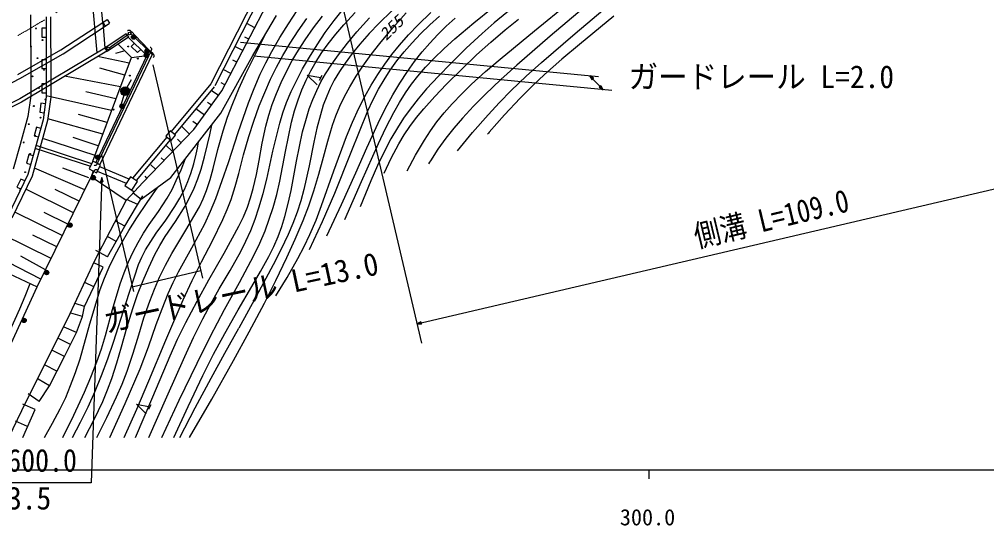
# Model space of a CAD drawing. Units: millimetres, scale not verified. Extents: x 40000 to 680000, y 20000 to 380000.
# Drawn here: x 297078 to 406044, y 198715 to 255720 of the extents above; entities that cross this region are included whole.
import ezdxf
from ezdxf.enums import TextEntityAlignment as Align

# ---------------------------------------------------------------- set-up
doc = ezdxf.new("R2010")
doc.units = ezdxf.units.MM
doc.header["$LTSCALE"] = 1000
doc.linetypes.add('CHAIN', pattern=[18.5, 12, -1.5, 3.5, -1.5])
for name, color, linetype, lineweight in [('M-BGD', 7, 'Continuous', 25), ('M-BMK', 2, 'CHAIN', 13), ('M-STR-STR1', 1, 'Continuous', 25), ('M-TTL-BAND', 7, 'Continuous', 25)]:
    doc.layers.add(name, color=color, linetype=linetype, lineweight=lineweight)
doc.styles.add('ＭＳ ゴシック', font='')
doc.styles.add('ＭＳ 明朝', font='')
doc.styles.get('ＭＳ ゴシック').set_extended_font_data('MS Gothic')
doc.styles.get('ＭＳ 明朝').set_extended_font_data('MS Mincho')

# ---------------------------------------------------------------- blocks, each defined once
blk = doc.blocks.new('BUHIN59')
at = {"color": 7, "linetype": 'Continuous', "lineweight": 25}
blk.add_line((361, -669), (934, -492), dxfattribs=at)
blk.add_lwpolyline([(-216, -848), (-222, 716), (658, -577)], dxfattribs=at)
blk = doc.blocks.new('BUHIN97')
at = {"color": 7, "linetype": 'Continuous', "lineweight": 25}
blk.add_circle((0, 0), 149, dxfattribs=at)
blk = doc.blocks.new('BUHIN101')
at = {"color": 7, "linetype": 'Continuous', "lineweight": 25}
for radius in [249, 220, 191, 161, 132, 97.5, 67.5, 38.8, 7.5]:
    blk.add_circle((80, -235), radius, dxfattribs=at)
blk = doc.blocks.new('BUHIN104')
at = {"color": 7, "linetype": 'Continuous', "lineweight": 25}
for radius in [249, 220, 191, 161, 132, 97.5, 67.5, 38.8, 7.5]:
    blk.add_circle((-249, 5), radius, dxfattribs=at)
blk = doc.blocks.new('BUHIN107')
at = {"color": 7, "linetype": 'Continuous', "lineweight": 25}
for radius in [249, 220, 191, 161, 132, 97.5, 67.5, 38.8, 7.5]:
    blk.add_circle((-83, 234), radius, dxfattribs=at)
blk = doc.blocks.new('BUHIN203')
at = {"color": 7, "linetype": 'Continuous', "lineweight": 25}
blk.add_lwpolyline([(353, 354), (-2, 707), (-707, -2), (-353, -354)], dxfattribs=at)
blk = doc.blocks.new('BUHIN208')
at = {"color": 7, "linetype": 'Continuous', "lineweight": 25}
blk.add_lwpolyline([(472, 165), (307, 637), (-637, 307), (-472, -165)], dxfattribs=at)

msp = doc.modelspace()

# ---------------------------------------------------------------- linework, layer by layer
at = {"layer": 'M-BGD'}
for p, q in [((330053, 270855), (318649, 248446)), ((330498, 270628), (319095, 248219)), ((331355, 266309), (342366, 219272)), ((319905, 247689), (329302, 265725)), ((304677, 264625), (305794, 251960)), ((298346, 256213), (298364, 248899)), ((323372, 251650), (326059, 256155)), ((300096, 256001), (300114, 248902)), ((300596, 256002), (300614, 248903)), ((301757, 252280), (306466, 255376)), ((306466, 255376), (306968, 255696)), ((306466, 255376), (306735, 254955)), ((306735, 254955), (307236, 255274)), ((306968, 255696), (307236, 255274)), ((323597, 254775), (322689, 255247)), ((302019, 251853), (306741, 254959)), ((309118, 254095), (306713, 252484)), ((307194, 252527), (309380, 254035)), ((309118, 254095), (309368, 253721)), ((309690, 254076), (312043, 251757)), ((309786, 254261), (310133, 253901)), ((310133, 253901), (311643, 252332)), ((309368, 253721), (306963, 252110)), ((308213, 252931), (309703, 251443)), ((309339, 253720), (311438, 251651)), ((321983, 253146), (362321, 249269)), ((322925, 253486), (322475, 253721)), ((296900, 249509), (301757, 252280)), ((297138, 249069), (302019, 251853)), ((312043, 251757), (306128, 239378)), ((306713, 252484), (306963, 252110)), ((308958, 252187), (307922, 251889)), ((311835, 252036), (311621, 251585)), ((311643, 252332), (311990, 251972)), ((322254, 252198), (321362, 252663)), ((305367, 239751), (309703, 251443)), ((311438, 251651), (305677, 239594)), ((309454, 250778), (305898, 251533)), ((311621, 251585), (306147, 240083)), ((309703, 251443), (311438, 251651)), ((319782, 245142), (323372, 251650)), ((321583, 250910), (321141, 251140)), ((363833, 247703), (323496, 251580)), ((308957, 249447), (306132, 250238)), ((312108, 250588), (317726, 226586)), ((320912, 249621), (320035, 250078)), ((292504, 246687), (297138, 249069)), ((298364, 248899), (298366, 247120)), ((300114, 248902), (300117, 247001)), ((300614, 248903), (300617, 246967)), ((308460, 248117), (302167, 249308)), ((309228, 248071), (309694, 248956)), ((318649, 248446), (314185, 243087)), ((320241, 248333), (319806, 248559)), ((361325, 249365), (362838, 247798)), ((307963, 246786), (304566, 247566)), ((319033, 248126), (314569, 242767)), ((316738, 243307), (319905, 247689)), ((319509, 247141), (318701, 247726)), ((298366, 247120), (298041, 244770)), ((300117, 247001), (299758, 244414)), ((307466, 245456), (300116, 247110)), ((300617, 246967), (300249, 244313)), ((308851, 247149), (308564, 246192)), ((318717, 246046), (318276, 246365)), ((317926, 244950), (316970, 245641)), ((298041, 244770), (297171, 241641)), ((299758, 244414), (298043, 238243)), ((300249, 244313), (298513, 238066)), ((306471, 242795), (300278, 244524)), ((306968, 244125), (303728, 245008)), ((314153, 237927), (319782, 245142)), ((317134, 243855), (316619, 244227)), ((310971, 237352), (316738, 243307)), ((314069, 243168), (313590, 242583)), ((314672, 242675), (314069, 243168)), ((316257, 242811), (315350, 243689)), ((341862, 221424), (434061, 243006)), ((305605, 240393), (299823, 242268)), ((305974, 241464), (303124, 242402)), ((313683, 242464), (309807, 237849)), ((314066, 242142), (310224, 237568)), ((313590, 242583), (314193, 242089)), ((314193, 242089), (314672, 242675)), ((315296, 241818), (314881, 242221)), ((297171, 241641), (296399, 238862)), ((305120, 239136), (298857, 241173)), ((305228, 239469), (298965, 241505)), ((314335, 240826), (313596, 241541)), ((305367, 239751), (304927, 238886)), ((306226, 239314), (305367, 239751)), ((306147, 240083), (305933, 239632)), ((306330, 240451), (309927, 225085)), ((313374, 239833), (313057, 240140)), ((304446, 236523), (298768, 238983)), ((304912, 237890), (301977, 238952)), ((304927, 238886), (305786, 238450)), ((305677, 239594), (306128, 239378)), ((305786, 238450), (306226, 239314)), ((306122, 239158), (309397, 237778)), ((312412, 238841), (311885, 239352)), ((298043, 238243), (295790, 233563)), ((298513, 238066), (296233, 233331)), ((305412, 238621), (305172, 238003)), ((305393, 238452), (305172, 238003)), ((309094, 235315), (305172, 238003)), ((306380, 237921), (305180, 203530)), ((309163, 237225), (305889, 238605)), ((309605, 237985), (308955, 237019)), ((310399, 237450), (309605, 237985)), ((310815, 235470), (314153, 237927)), ((311451, 237848), (311240, 238052)), ((303183, 233952), (297804, 236594)), ((303814, 235238), (301120, 236561)), ((308955, 237019), (310009, 236308)), ((309094, 235315), (310971, 237352)), ((309748, 236484), (310399, 237450)), ((308964, 232432), (311005, 235839)), ((310428, 234876), (309151, 235425)), ((309882, 236170), (310815, 235470)), ((305590, 228579), (309094, 235315)), ((301920, 231381), (296561, 234013)), ((302551, 232666), (299867, 233985)), ((307008, 228970), (308964, 232432)), ((308964, 232432), (307891, 232994)), ((300657, 228809), (295190, 231494)), ((301289, 230095), (298594, 231419)), ((307986, 230701), (306993, 231262)), ((299512, 226478), (293951, 229311)), ((300026, 227524), (297243, 229066)), ((307008, 228970), (305702, 229708)), ((293368, 228284), (299079, 225595)), ((302530, 222032), (305590, 228579)), ((304406, 223372), (306531, 227811)), ((306531, 227811), (305468, 228320)), ((309802, 225620), (317529, 227428)), ((305468, 225592), (304456, 226076)), ((304406, 223372), (303356, 223714)), ((304204, 222281), (302864, 222657)), ((304204, 222281), (304406, 223372)), ((297852, 212704), (302530, 222032)), ((303514, 220465), (304204, 222281)), ((303514, 220465), (302128, 221077)), ((302152, 217777), (303514, 220465)), ((302833, 219121), (301495, 219799)), ((302152, 217777), (300813, 218453)), ((300482, 214453), (302152, 217777)), ((301317, 216115), (299977, 216789)), ((300482, 214453), (299188, 215213)), ((299297, 212709), (300482, 214453)), ((295875, 208641), (297852, 212704)), ((299297, 212709), (298057, 213552)), ((298845, 211800), (297467, 212393)), ((297487, 208641), (298845, 211800)), ((298015, 209870), (296637, 210462)), ((305180, 203530), (290159, 203530))]:
    msp.add_line(p, q, dxfattribs=at)
for points in [[(367696, 268893), (365253, 266683), (362772, 264521), (361206, 263231), (359595, 261982), (355769, 259253), (351984, 256479), (350581, 255328), (349215, 254129), (347430, 252464), (345681, 250749), (344295, 249335), (342954, 247881), (341999, 246764), (341093, 245612), (340353, 244577), (339658, 243501), (338932, 242256), (338253, 240970), (337438, 239274), (336675, 237546), (336059, 236077), (335454, 234600)], [(340765, 238669), (341717, 240414), (342723, 242130), (343397, 243166), (344124, 244173), (344950, 245205), (345830, 246209), (346907, 247336), (348031, 248426), (349608, 249850), (351235, 251240), (355111, 254428), (358988, 257577)], [(346449, 240916), (348140, 242967), (349876, 244976), (351159, 246358), (352493, 247707), (354180, 249312), (355909, 250876), (359696, 254133), (363518, 257357)], [(307261, 208641), (308993, 212481), (310676, 216360), (311615, 218839), (312502, 221349), (313148, 223115), (313848, 224855), (314404, 226080), (315019, 227290), (316514, 229984), (317959, 232712), (318602, 234118), (319195, 235558), (319939, 237565), (320632, 239606), (321744, 242979), (322910, 246326), (323537, 247947), (324220, 249545), (324839, 250842), (325511, 252113), (326419, 253679), (327386, 255226), (328364, 256705)], [(311667, 208641), (313680, 213201), (315702, 217772), (316689, 219903), (317735, 222018), (318637, 223703), (319594, 225363), (320830, 227452), (322014, 229573), (322602, 230750), (323139, 231959), (323626, 233212), (324060, 234498), (324530, 236102), (324943, 237727), (325644, 240883), (326403, 244019), (326766, 245191), (327189, 246354), (327707, 247589), (328281, 248804), (328991, 250155), (329755, 251479), (330624, 252866), (331547, 254226), (332542, 255583), (333583, 256903)], [(313127, 208641), (315091, 212841), (317109, 217014), (318623, 220042), (320194, 223049), (321873, 226073), (323503, 229132), (324154, 230515), (324751, 231924), (325238, 233227), (325668, 234549), (326068, 236014), (326410, 237493), (327044, 240830), (327739, 244162), (328083, 245417), (328483, 246653), (328909, 247774), (329395, 248882), (329927, 249936), (330513, 250962), (331159, 251976), (331860, 252962), (332714, 254043), (333620, 255094), (334925, 256489)], [(316242, 208641), (318743, 212961), (321212, 217308), (322982, 220522), (324698, 223766), (325988, 226318), (327224, 228897), (328163, 230975), (329050, 233084), (329684, 234735), (330261, 236409), (330826, 238289), (331335, 240195), (331819, 242004), (332359, 243791), (332744, 244871), (333187, 245935), (333719, 247048), (334307, 248137), (335014, 249313), (335775, 250462), (336705, 251746), (337691, 253006), (339145, 254749), (340651, 256460)], [(339046, 256695), (337570, 255253), (336480, 254110), (335434, 252925), (334581, 251876), (333774, 250787), (333143, 249844), (332559, 248864), (332105, 247987), (331705, 247085), (331318, 246047), (330984, 244979), (330589, 243453), (330251, 241909), (329718, 239225), (329127, 236561), (328781, 235274), (328373, 233995), (327900, 232737), (327366, 231489), (326546, 229770), (325666, 228066), (323745, 224505), (321797, 220964)], [(325980, 224583), (327247, 226673), (328464, 228797), (329164, 230130), (329813, 231499), (330498, 233118), (331128, 234762), (332509, 238661), (333943, 242531), (334609, 244137), (335334, 245729), (335993, 247032), (336706, 248308), (337444, 249511), (338234, 250680), (339039, 251764), (339897, 252818), (340919, 253971), (341994, 255093), (343420, 256475)], [(329762, 229793), (331218, 232951), (332618, 236132), (334471, 240761), (336327, 245402), (336897, 246635), (337522, 247841), (338157, 248927), (338844, 249982), (339604, 251037), (340419, 252064), (341314, 253092), (342259, 254087), (343312, 255103), (344406, 256076)], [(333749, 233170), (335611, 237462), (337533, 241743), (338360, 243496), (339245, 245228), (339884, 246359), (340578, 247465), (341248, 248416), (341973, 249340), (342836, 250335), (343753, 251301), (344916, 252425), (346130, 253516), (348268, 255310), (350434, 257049)], [(360700, 257051), (356886, 253831), (353102, 250563), (351316, 248945), (349563, 247275), (348251, 245953), (346983, 244590), (346030, 243484), (345125, 242342), (344230, 241091), (343384, 239804), (343270, 239627), (343151, 239442)], [(364043, 256073), (360179, 252897), (358189, 251220), (356233, 249493), (354840, 248189), (353483, 246836), (351731, 244960), (350014, 243033), (349915, 242921), (349809, 242801)], [(308891, 208641), (310307, 211813), (311673, 215021), (313583, 219595), (315546, 224142), (316542, 226300), (317594, 228435), (318828, 230788), (320009, 233171), (320495, 234295), (320924, 235441), (321383, 236894), (321788, 238380), (322329, 240467), (322930, 242549), (323487, 244264), (324103, 245968), (324715, 247490), (325387, 248998), (326048, 250343), (326762, 251659), (327589, 253051), (328474, 254421), (329450, 255817)], [(310165, 208641), (312107, 213237), (314049, 217843), (314907, 219722), (315822, 221582), (317101, 223998), (318440, 226399), (320150, 229388), (321815, 232420), (322318, 233486), (322764, 234571), (323122, 235612), (323425, 236681), (323779, 238245), (324079, 239840), (324426, 241769), (324833, 243688), (325170, 244927), (325565, 246149), (326029, 247388), (326553, 248614), (327154, 249860), (327811, 251087), (328506, 252264), (329258, 253419), (330209, 254756), (331216, 256069)], [(314486, 208641), (316089, 212145), (317744, 215619), (318954, 218004), (320217, 220361), (321710, 223009), (323268, 225648), (324258, 227330), (325192, 229034), (325731, 230134), (326218, 231263), (326634, 232386), (326994, 233529), (327372, 234980), (327694, 236452), (328311, 239743), (328990, 243043), (329334, 244346), (329736, 245629), (330127, 246688), (330573, 247724), (331043, 248670), (331572, 249597), (332272, 250683), (333023, 251738), (334037, 253045), (335094, 254312), (336504, 255891)], [(331721, 231341), (333373, 234870), (334975, 238434), (336206, 241245), (337493, 244031), (338297, 245629), (339159, 247208), (339951, 248540), (340795, 249840), (341597, 250962), (342447, 252049), (343306, 253052), (344216, 254022), (345175, 254956), (346181, 255853)], [(338170, 238412), (338981, 240081), (339844, 241717), (340428, 242703), (341062, 243655), (341819, 244669), (342633, 245656), (343887, 247050), (345194, 248414), (346869, 250087), (348590, 251722), (350173, 253146), (351794, 254524), (353299, 255729)], [(305804, 208641), (306947, 210905), (308038, 213200), (308656, 214630), (309222, 216091), (309904, 218127), (310533, 220195), (311120, 222109), (311764, 224001), (312291, 225349), (312875, 226674), (313539, 228030), (314261, 229370), (315850, 231988), (317376, 234622), (317795, 235520), (318163, 236451), (318563, 237682), (318911, 238946), (319443, 241062), (320035, 243169), (320545, 244709), (321114, 246235), (321803, 247895), (322551, 249541), (323662, 251814), (324814, 254069)], [(309259, 254448), (309296, 254476), (309343, 254501), (309398, 254516), (309441, 254518), (309493, 254511), (309541, 254494), (309579, 254470), (309612, 254441), (309786, 254261)], [(310033, 253037), (309682, 252681), (310394, 251979), (310745, 252335)], [(311825, 252595), (311864, 252571), (311904, 252535), (311937, 252489), (311954, 252449), (311966, 252399), (311967, 252347), (311958, 252303), (311943, 252262), (311835, 252036)], [(311990, 251972), (312163, 251792), (312195, 251753), (312217, 251712), (312230, 251662), (312234, 251614), (312227, 251562), (312213, 251515), (312185, 251471), (312157, 251439)], [(300115, 248452), (299615, 248451), (299616, 247451), (300116, 247452)], [(361361, 249328), (361740, 249088), (361587, 248940), (361362, 249327)], [(361599, 249082), (361537, 249145), (361608, 249090), (361590, 249073), (361537, 249145)], [(362802, 247835), (362423, 248075), (362576, 248223), (362802, 247836)], [(362565, 248082), (362626, 248018), (362556, 248073), (362574, 248090), (362626, 248018)], [(300006, 246203), (299511, 246272), (299373, 245281), (299869, 245212)], [(299493, 243442), (299011, 243574), (298748, 242609), (299230, 242477)], [(304472, 208641), (305498, 210662), (306467, 212704), (307014, 213989), (307504, 215294), (308069, 217051), (308577, 218830), (309183, 221000), (309850, 223162), (310402, 224739), (311014, 226303), (311654, 227781), (312350, 229234), (312911, 230262), (313523, 231258), (314654, 232955), (315741, 234693), (316278, 235698), (316762, 236730), (317184, 237776), (317549, 238842), (317946, 240224), (318287, 241634), (318524, 242722), (318753, 243822)], [(303063, 208641), (303967, 210348), (304826, 212099), (305613, 213839), (306344, 215603), (307051, 217480), (307702, 219376), (309072, 223741), (310509, 228114), (310880, 228962), (311305, 229781), (311876, 230722), (312507, 231643), (313577, 233122), (314606, 234649), (315162, 235593), (315668, 236572), (316065, 237467), (316406, 238382), (316723, 239451), (316986, 240548), (317131, 241234), (317269, 241921)], [(298640, 240355), (298159, 240491), (297887, 239529), (298368, 239393)], [(301960, 208641), (303205, 211163), (304405, 213728), (305137, 215428), (305818, 217159), (306338, 218638), (306801, 220137), (307587, 223054), (308431, 225952), (308871, 227196), (309367, 228421), (309881, 229529), (310450, 230610), (311057, 231634), (311715, 232626), (312755, 234097), (313740, 235596), (314276, 236563), (314759, 237560), (315295, 238792), (315808, 240049)], [(305393, 238452), (305503, 238676), (305529, 238719), (305560, 238754), (305603, 238783), (305646, 238804), (305698, 238815), (305746, 238817), (305798, 238806), (305837, 238790)], [(305933, 239632), (305825, 239406), (305799, 239363), (305769, 239328), (305727, 239298), (305683, 239277), (305632, 239265), (305584, 239262), (305532, 239273), (305492, 239288)], [(292400, 211110), (295725, 218331), (299079, 225595), (305172, 238003)], [(306378, 237870), (306469, 237430), (306256, 237437), (306378, 237869)], [(306366, 237527), (306369, 237616), (306378, 237527), (306353, 237528), (306369, 237616)], [(299900, 208641), (300824, 210241), (301693, 211869), (302303, 213159), (302859, 214476), (303422, 215974), (303931, 217504), (305035, 221427), (306193, 225320), (306665, 226572), (307197, 227813), (307840, 229149), (308537, 230460), (309395, 231934), (310302, 233373), (311472, 235114), (312669, 236835)], [(290293, 208650), (292442, 213152), (294599, 217661), (295900, 220384), (297146, 223129), (297730, 224538), (298293, 225965)], [(341912, 221436), (342313, 221639), (342361, 221432), (341913, 221436)], [(342246, 221514), (342159, 221493), (342243, 221526), (342248, 221502), (342159, 221493)], [(315154, 208641), (316883, 211990), (318668, 215318), (320225, 218145), (321797, 220964)]]:
    msp.add_lwpolyline(points, dxfattribs=at)
for points in [[(361325, 249365), (361583, 248918), (361763, 249092)], [(361396, 249291), (361714, 249088), (361588, 248967)], [(361431, 249255), (361687, 249089), (361588, 248993)], [(361467, 249218), (361661, 249089), (361589, 249020)], [(361502, 249182), (361634, 249090), (361589, 249046)], [(362838, 247798), (362581, 248245), (362401, 248071)], [(362767, 247872), (362449, 248075), (362575, 248196)], [(362732, 247908), (362476, 248074), (362575, 248170)], [(362696, 247945), (362502, 248074), (362574, 248143)], [(362662, 247981), (362529, 248073), (362574, 248117)], [(306380, 237921), (306237, 237426), (306487, 237417)], [(306376, 237819), (306451, 237449), (306276, 237456)], [(306374, 237769), (306433, 237469), (306295, 237474)], [(306373, 237717), (306415, 237488), (306315, 237492)], [(306371, 237667), (306396, 237508), (306334, 237510)], [(341862, 221424), (342378, 221416), (342321, 221660)], [(341962, 221447), (342299, 221616), (342339, 221446)], [(342011, 221459), (342285, 221593), (342316, 221460)], [(342061, 221470), (342271, 221571), (342294, 221474)], [(342109, 221482), (342257, 221548), (342271, 221488)]]:
    msp.add_lwpolyline(points, close=True, dxfattribs=at)
for centre, radius in [((298953, 254699), 49.8), ((299689, 253392), 49.8), ((309347, 252660), 49.8), ((299117, 251349), 49.8), ((310438, 251298), 49.8), ((299853, 250042), 49.8), ((298546, 249306), 49.8), ((309524, 249384), 49.8), ((299282, 247999), 49.8), ((308995, 247628), 498), ((308995, 247628), 440), ((308609, 247470), 49.8), ((308995, 247628), 382), ((308995, 247628), 322), ((308995, 247628), 265), ((308995, 247628), 195), ((308995, 247628), 135), ((308995, 247628), 77.5), ((308995, 247628), 15), ((300017, 246692), 49.8), ((298710, 245956), 49.8), ((307695, 245556), 49.8), ((299446, 244649), 49.8), ((298139, 243913), 49.8), ((297567, 241870), 49.8), ((298874, 242606), 49.8), ((298303, 240563), 49.8), ((297731, 238520), 49.8), ((297611, 221822), 249), ((297611, 221822), 220), ((297611, 221822), 191), ((297611, 221822), 161), ((297611, 221822), 132), ((297611, 221822), 97.5), ((297611, 221822), 67.5), ((297611, 221822), 38.8), ((297611, 221822), 7.5)]:
    msp.add_circle(centre, radius, dxfattribs=at)
for centre, start, end in [((298382, 252656), 245.35853, 114.75427), ((306780, 243642), 283.77601, 35.52943), ((297160, 236477), 27.50033, 281.07851)]:
    msp.add_arc(centre, 49.8, start, end, dxfattribs=at)
at = {"layer": 'M-BMK'}
msp.add_arc((247751, 340992), 100000, 228.11121, 310.58716, dxfattribs=at)
at = {"layer": 'M-STR-STR1'}
for p, q in [((306466, 255376), (305660, 264521)), ((306466, 255376), (306713, 252484)), ((306713, 252484), (297118, 246763)), ((306917, 252141), (297310, 246412)), ((297118, 246763), (292117, 244273)), ((297310, 246412), (292286, 243910))]:
    msp.add_line(p, q, dxfattribs=at)
at = {"layer": 'M-TTL-BAND'}
for p, q in [((40000, 205000), (579000, 205000)), ((368000, 205000), (368000, 204000))]:
    msp.add_line(p, q, dxfattribs=at)

# ---------------------------------------------------------------- block references
at = {"layer": 'M-BGD', "rotation": 45}
for name, p in [('BUHIN203', (300101, 254226)), ('BUHIN97', (309504, 254120)), ('BUHIN104', (310133, 253901)), ('BUHIN97', (307070, 252442)), ('BUHIN107', (311621, 251585)), ('BUHIN104', (311643, 252332)), ('BUHIN203', (300110, 250677)), ('BUHIN59', (330174, 249105)), ('BUHIN107', (308884, 245834)), ('BUHIN107', (306147, 240083)), ('BUHIN208', (297480, 237073)), ('BUHIN101', (305172, 238003)), ('BUHIN101', (302547, 232658)), ('BUHIN101', (299922, 227313)), ('BUHIN59', (310936, 212042))]:
    msp.add_blockref(name, p, dxfattribs=at)

# ---------------------------------------------------------------- texts
at = {"layer": 'M-BGD', "style": 'ＭＳ 明朝', "oblique": 15, "width": 1.1}
msp.add_text('255', height=1320, rotation=44.3, dxfattribs=at).set_placement((338669, 252972), align=Align.BOTTOM_LEFT)
at = {"layer": 'M-BGD', "style": 'ＭＳ ゴシック'}
for s, width, p in [('ガードレール L=2.0', 0.95, (365711, 247210)), ('HPφ600.0', 0.9, (290181, 204017)), ('L=3.5', 0.95, (292381, 199764))]:
    msp.add_text(s, height=2566, dxfattribs=dict(at, width=width)).set_placement(p, align=Align.BOTTOM_LEFT)
for s, rotation, width, p in [('側溝 L=109.0', 13.5, 0.85, (373598, 229242)), ('ガードレール L=13.0', 12.1, 0.95, (307043, 219669))]:
    msp.add_text(s, height=2566, rotation=rotation, dxfattribs=dict(at, width=width)).set_placement(p, align=Align.BOTTOM_LEFT)
at = {"layer": 'M-TTL-BAND', "style": 'ＭＳ ゴシック'}
msp.add_text('300.0', height=1833, dxfattribs=at).set_placement((367844, 198195), align=Align.BOTTOM_CENTER)

doc.saveas('drawing.dxf')
